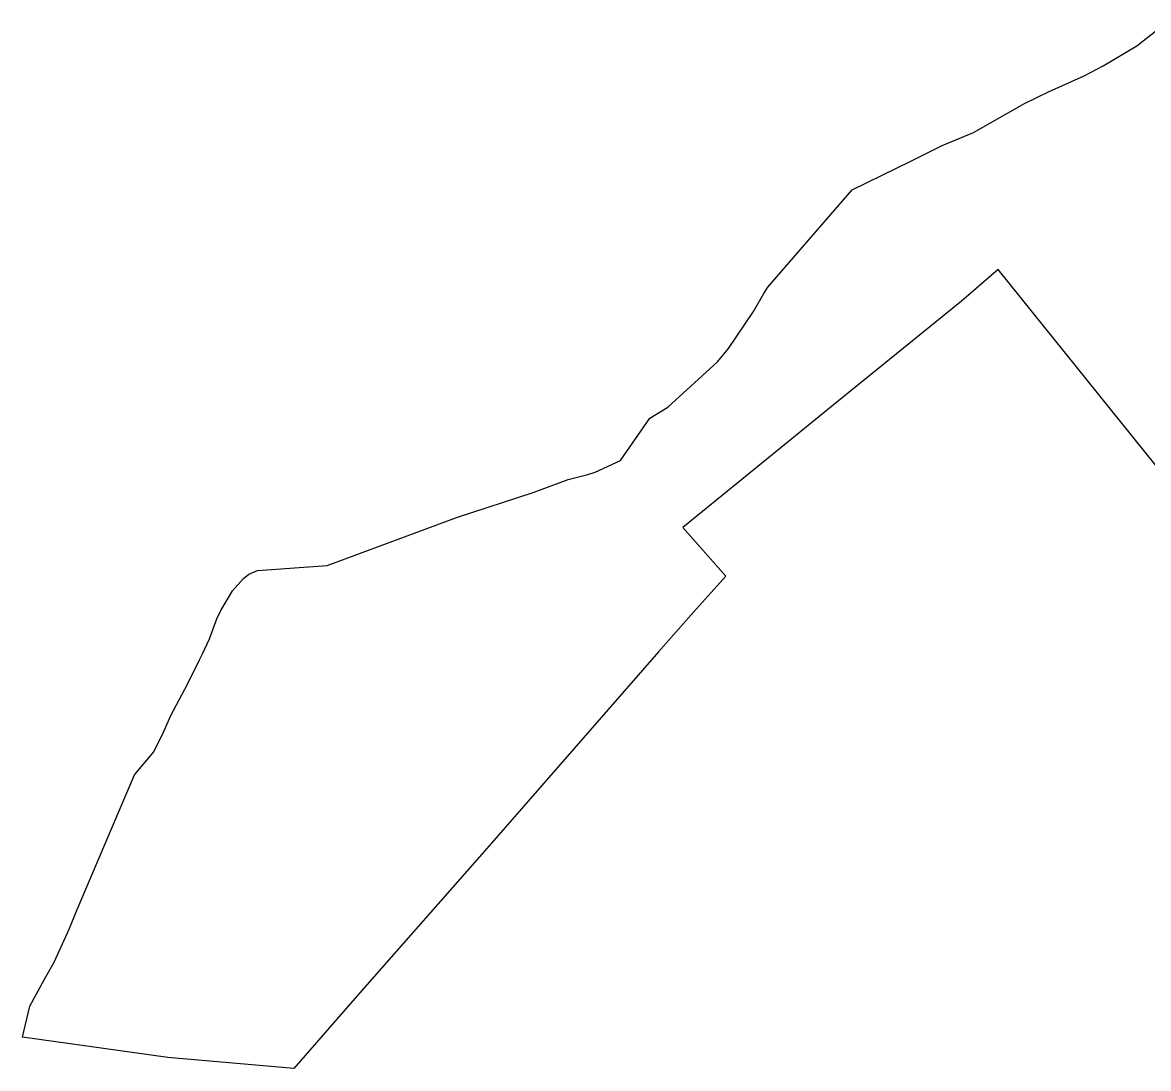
# Model space of a CAD drawing. Header units: millimetres. Extents: x -1 to 2454916, y -469 to 1317781.
# Drawn here: x 610007 to 610718, y 1317089 to 1317749 of the extents above; entities that cross this region are included whole.
import ezdxf

# ---------------------------------------------------------------- set-up
doc = ezdxf.new("R2010")
doc.units = ezdxf.units.MM
doc.layers.add('CVL_CUADCON_TIT', color=1, linetype='Continuous')

msp = doc.modelspace()

# ---------------------------------------------------------------- linework, layer by layer
at = {"layer": 'CVL_CUADCON_TIT', "color": 7, "true_color": 0xffffff}
msp.add_lwpolyline([(610835.47, 1317329.28), (610622.84, 1317593.35), (610599.64, 1317573.35), (610522.09, 1317510.48), (610473.47, 1317470.96), (610423.68, 1317430.6), (610450.91, 1317399.83), (610430.39, 1317376.95), (610408.42, 1317351.97), (610301.35, 1317229.51), (610219.45, 1317136.3), (610178, 1317088.84), (610098.51, 1317095.82), (610006.71, 1317108.53), (610011.24, 1317128.19), (610020.57, 1317145.24), (610026.66, 1317156.07), (610036.1, 1317176.87), (610041.24, 1317189.28), (610077.37, 1317274.23), (610089.57, 1317288.79), (610095.77, 1317301.31), (610100.36, 1317311.72), (610110.89, 1317331.49), (610118.49, 1317346.9), (610120.39, 1317350.81), (610124.7, 1317360.08), (610129.43, 1317372.75), (610132.02, 1317378.14), (610139.3, 1317390.57), (610146.29, 1317398.27), (610149.57, 1317401.06), (610155.07, 1317403.27), (610199.07, 1317406.44), (610281.32, 1317436.98), (610329.31, 1317452.68), (610351.38, 1317460.83), (610363.77, 1317464.07), (610368.31, 1317465.5), (610384.31, 1317472.85), (610402.83, 1317499.47), (610414.17, 1317506.58), (610445.58, 1317535.2), (610452.51, 1317543.49), (610468.37, 1317567), (610474.91, 1317578.26), (610477.51, 1317582.32), (610530.75, 1317643.85), (610567.76, 1317661.77), (610587.46, 1317671.74), (610607.25, 1317679.9), (610639.6, 1317698.32), (610655.02, 1317705.93), (610677.12, 1317715.78), (610689.22, 1317722), (610710.37, 1317734.59), (610729.18, 1317749.41)], dxfattribs=at)

doc.saveas('drawing.dxf')
